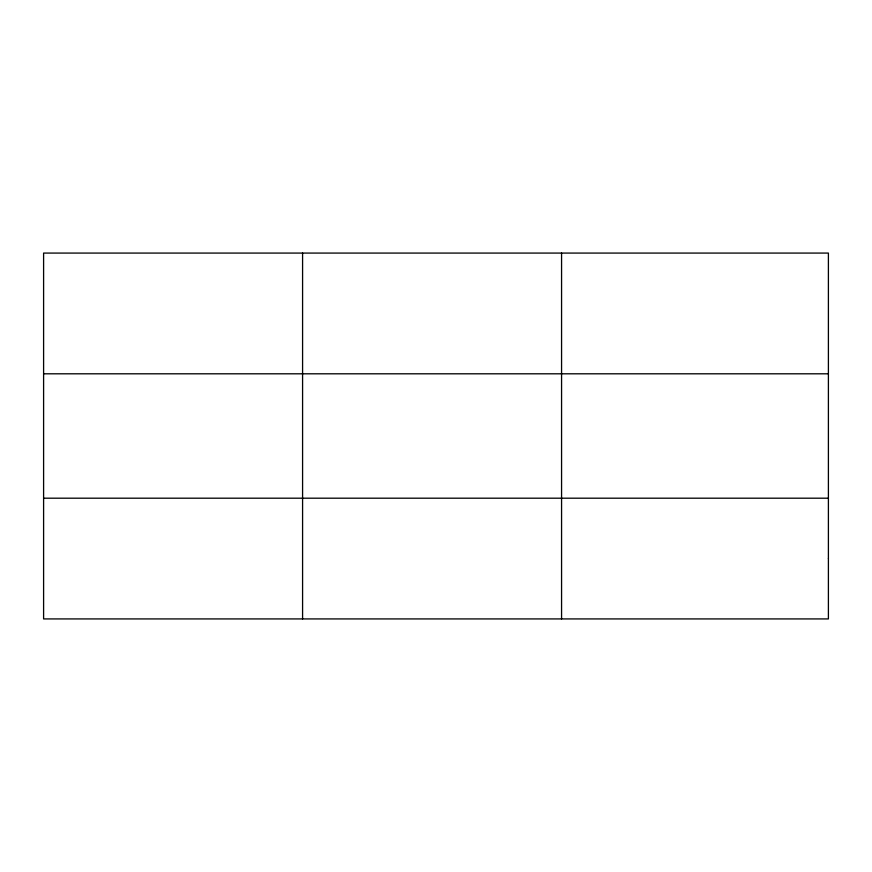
<?xml version="1.0" encoding="UTF-8"?>
<svg xmlns="http://www.w3.org/2000/svg" width="872" height="872" viewBox="0 0 872 872"><rect width="100%" height="100%" fill="white"/><g stroke="black" fill="none" stroke-linecap="round" stroke-linejoin="round"><path stroke-width="1.31" d="M302.584 253.076L302.584 618.924M561.568 253.076L561.568 618.924M43.6 373.805L828.4 373.805M43.6 498.195L828.4 498.195M828.4 558.56L828.4 618.924L43.6 618.924L43.6 253.076L828.4 253.076L828.4 558.56"/></g></svg>
